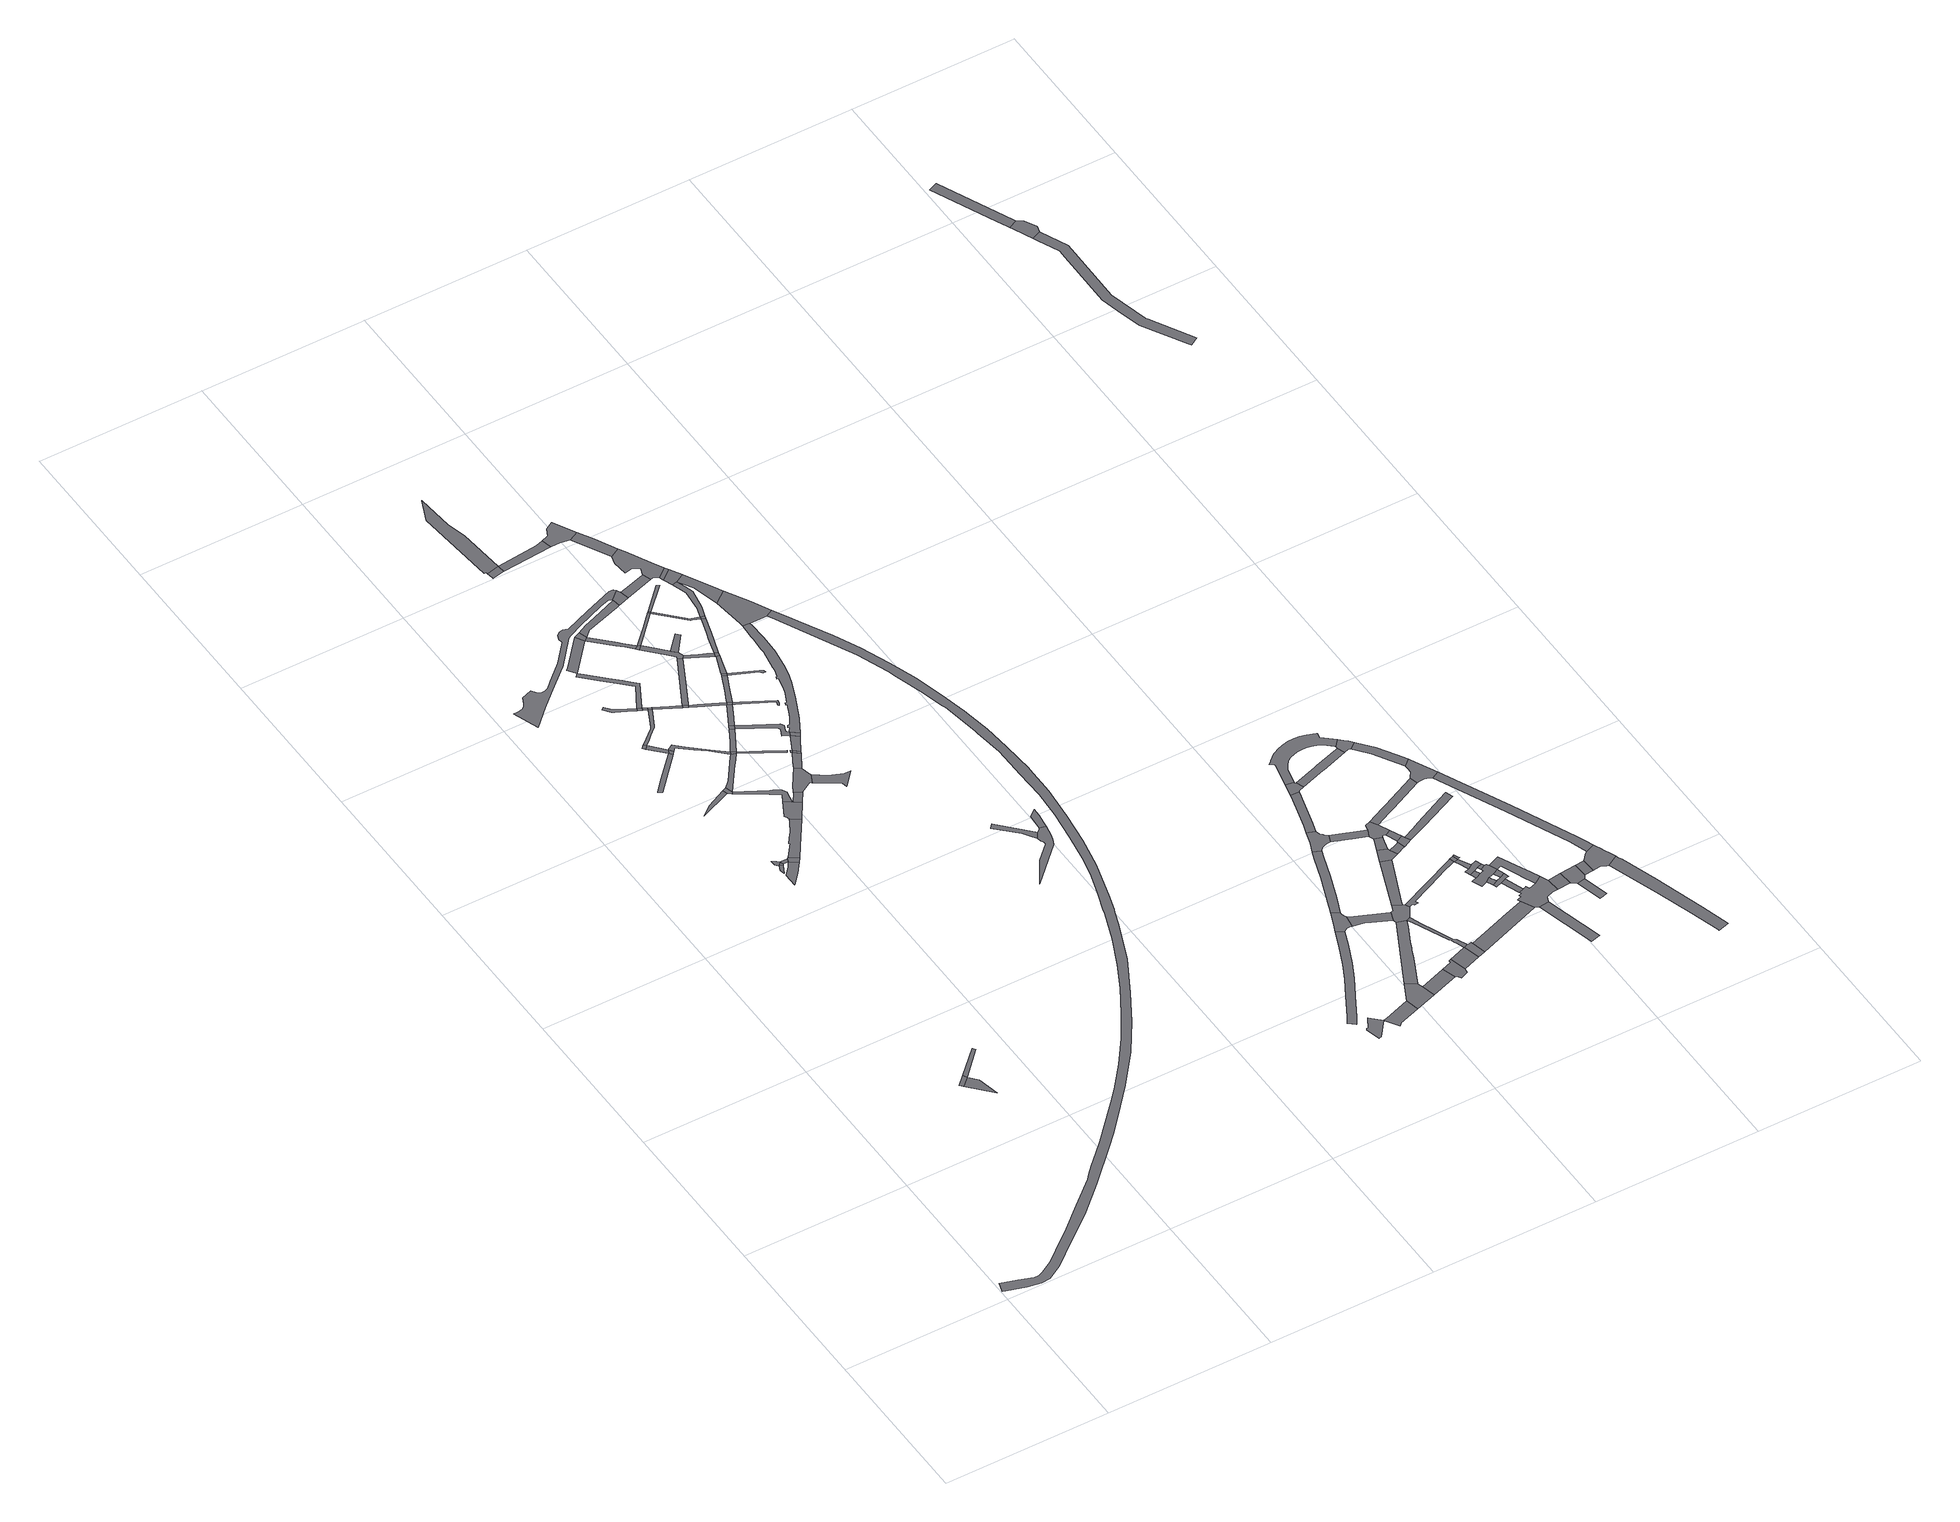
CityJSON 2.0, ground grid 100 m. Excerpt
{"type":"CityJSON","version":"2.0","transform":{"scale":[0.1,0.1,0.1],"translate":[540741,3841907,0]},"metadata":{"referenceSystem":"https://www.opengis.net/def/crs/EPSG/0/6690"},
"CityObjects":{
"road1":{"type":"Road","geometry":[{"type":"MultiSurface","lod":"1","boundaries":[[[0,1,2,3]]]}]},
"road2":{"type":"Road","geometry":[{"type":"MultiSurface","lod":"1","boundaries":[[[4,5,3,2]]]}]},
"road3":{"type":"Road","geometry":[{"type":"MultiSurface","lod":"1","boundaries":[[[6,7,0,3]]]}]},
"road4":{"type":"Road","attributes":{"RoadStructureAttribute.sectionType":"1"},"geometry":[{"type":"MultiSurface","lod":"1","boundaries":[[[8,9,10,11]]]}]},
"road5":{"type":"Road","attributes":{"RoadStructureAttribute.sectionType":"1"},"geometry":[{"type":"MultiSurface","lod":"1","boundaries":[[[12,13,14,15,8,16]]]}]},
"road6":{"type":"Road","geometry":[{"type":"MultiSurface","lod":"1","boundaries":[[[16,8,11,17]]]}]},
"road7":{"type":"Road","attributes":{"RoadStructureAttribute.sectionType":"1"},"geometry":[{"type":"MultiSurface","lod":"1","boundaries":[[[18,19,20,21,22,23]]]}]},
"road8":{"type":"Road","attributes":{"RoadStructureAttribute.sectionType":"1"},"geometry":[{"type":"MultiSurface","lod":"1","boundaries":[[[16,17,18,24]]]}]},
"road9":{"type":"Road","geometry":[{"type":"MultiSurface","lod":"1","boundaries":[[[25,24,18,23,26]]]}]},
"road10":{"type":"Road","attributes":{"RoadStructureAttribute.sectionType":"1"},"geometry":[{"type":"MultiSurface","lod":"1","boundaries":[[[27,28,29,30,31]]]}]},
"road11":{"type":"Road","attributes":{"RoadStructureAttribute.sectionType":"1"},"geometry":[{"type":"MultiSurface","lod":"1","boundaries":[[[32,33,34,35]]]}]},
"road12":{"type":"Road","attributes":{"RoadStructureAttribute.sectionType":"1"},"geometry":[{"type":"MultiSurface","lod":"1","boundaries":[[[36,37,38,39,40,41,42,43,44,45,46,47,48,49,50,51,52,53,54,55,56,57,58,59,60,61,62,63,64,65,66,67,68,69,70,71,72,73,74,75,76,77,78,79,80,81,82,83,84,85,86,87,88,89,90,91,92,93,94,95,96,97,98,99,100,101,102,103,104,105,106,107,108,109,110,111,112,113,114,115,116,117,118,119,120,121,122,123,124]]]}]},
"road13":{"type":"Road","geometry":[{"type":"MultiSurface","lod":"1","boundaries":[[[125,126,127,128]]]}]},
"road14":{"type":"Road","attributes":{"RoadStructureAttribute.sectionType":"1"},"geometry":[{"type":"MultiSurface","lod":"1","boundaries":[[[129,130,131,132,133,134,25,26,135,136]]]}]},
"road15":{"type":"Road","attributes":{"RoadStructureAttribute.sectionType":"1"},"geometry":[{"type":"MultiSurface","lod":"1","boundaries":[[[128,127,27,137]]]}]},
"road16":{"type":"Road","geometry":[{"type":"MultiSurface","lod":"1","boundaries":[[[138,32,35,139,140]]]}]},
"road17":{"type":"Road","geometry":[{"type":"MultiSurface","lod":"1","boundaries":[[[137,27,31,141]]]}]},
"road18":{"type":"Road","attributes":{"RoadStructureAttribute.sectionType":"1"},"geometry":[{"type":"MultiSurface","lod":"1","boundaries":[[[142,143,144,145,146,125,128,147,148,149,150,151]]]}]},
"road19":{"type":"Road","attributes":{"RoadStructureAttribute.sectionType":"1"},"geometry":[{"type":"MultiSurface","lod":"1","boundaries":[[[152,153,154,155,156,157,158,159,160,161]]]}]},
"road20":{"type":"Road","attributes":{"RoadStructureAttribute.sectionType":"1"},"geometry":[{"type":"MultiSurface","lod":"1","boundaries":[[[162,163,164,165,140,139,166,167,168,169,170]]]}]},
"road21":{"type":"Road","attributes":{"RoadStructureAttribute.sectionType":"1"},"geometry":[{"type":"MultiSurface","lod":"1","boundaries":[[[171,172,173,174,138,140,175,176,177,178]]]}]},
"road22":{"type":"Road","geometry":[{"type":"MultiSurface","lod":"1","boundaries":[[[169,179,180,129,136,181,182,170]]]}]},
"road23":{"type":"Road","attributes":{"RoadStructureAttribute.sectionType":"1"},"geometry":[{"type":"MultiSurface","lod":"1","boundaries":[[[183,184,185,186,137,141,187,188,189,190,171,191]]]}]},
"road24":{"type":"Road","geometry":[{"type":"MultiSurface","lod":"1","boundaries":[[[161,160,192,193]]]}]},
"road25":{"type":"Road","attributes":{"RoadStructureAttribute.sectionType":"1"},"geometry":[{"type":"MultiSurface","lod":"1","boundaries":[[[193,192,142,194]]]}]},
"road26":{"type":"Road","attributes":{"RoadStructureAttribute.sectionType":"1"},"geometry":[{"type":"MultiSurface","lod":"1","boundaries":[[[195,196,197,198,199,200,201,202,203,204,205,206,161,193]]]}]},
"road27":{"type":"Road","geometry":[{"type":"MultiSurface","lod":"1","boundaries":[[[194,142,151,207]]]}]},
"road28":{"type":"Road","geometry":[{"type":"MultiSurface","lod":"1","boundaries":[[[208,209,210,211,212,213,214,215,216,217,218,219,220,221,222,223,224,225,226,227,228,229,230,231,232,233,234,235,236,237,238,239,240,241,242,243]]]}]},
"road29":{"type":"Road","attributes":{"RoadStructureAttribute.sectionType":"1"},"geometry":[{"type":"MultiSurface","lod":"1","boundaries":[[[244,245,182,181,246]]]}]},
"road30":{"type":"Road","attributes":{"RoadStructureAttribute.sectionType":"1"},"geometry":[{"type":"MultiSurface","lod":"1","boundaries":[[[247,248,249,200,250]]]}]},
"road31":{"type":"Road","geometry":[{"type":"MultiSurface","lod":"1","boundaries":[[[191,171,178,251]]]}]},
"road32":{"type":"Road","attributes":{"RoadStructureAttribute.sectionType":"1"},"geometry":[{"type":"MultiSurface","lod":"1","boundaries":[[[252,207,151,253,254,255]]]}]},
"road33":{"type":"Road","attributes":{"RoadStructureAttribute.sectionType":"1"},"geometry":[{"type":"MultiSurface","lod":"1","boundaries":[[[256,257,258,191,251,259]]]}]},
"road34":{"type":"Road","geometry":[{"type":"MultiSurface","lod":"1","boundaries":[[[260,261,262,263,244,246,264,265,266,267,268]]]}]},
"road35":{"type":"Road","geometry":[{"type":"MultiSurface","lod":"1","boundaries":[[[255,254,269,270]]]}]},
"road36":{"type":"Road","attributes":{"RoadStructureAttribute.sectionType":"1"},"geometry":[{"type":"MultiSurface","lod":"1","boundaries":[[[271,272,273,274,251,178]]]}]},
"road37":{"type":"Road","geometry":[{"type":"MultiSurface","lod":"1","boundaries":[[[275,247,250,276]]]}]},
"road38":{"type":"Road","geometry":[{"type":"MultiSurface","lod":"1","boundaries":[[[277,256,259,278]]]}]},
"road39":{"type":"Road","attributes":{"RoadStructureAttribute.sectionType":"1"},"geometry":[{"type":"MultiSurface","lod":"1","boundaries":[[[279,280,260,268,281]]]}]},
"road40":{"type":"Road","attributes":{"RoadStructureAttribute.sectionType":"1"},"geometry":[{"type":"MultiSurface","lod":"1","boundaries":[[[282,270,269,283,284,285]]]}]},
"road41":{"type":"Road","geometry":[{"type":"MultiSurface","lod":"1","boundaries":[[[286,287,288,289,290]]]}]},
"road42":{"type":"Road","attributes":{"RoadStructureAttribute.sectionType":"1"},"geometry":[{"type":"MultiSurface","lod":"1","boundaries":[[[291,292,293,276,250,294,295,296,297,298]]]}]},
"road43":{"type":"Road","geometry":[{"type":"MultiSurface","lod":"1","boundaries":[[[299,300,301,302,303,266,265]]]}]},
"road44":{"type":"Road","attributes":{"RoadStructureAttribute.sectionType":"1"},"geometry":[{"type":"MultiSurface","lod":"1","boundaries":[[[284,304,277,278,305,306]]]}]},
"road45":{"type":"Road","attributes":{"RoadStructureAttribute.sectionType":"1"},"geometry":[{"type":"MultiSurface","lod":"1","boundaries":[[[307,308,279,309]]]}]},
"road46":{"type":"Road","attributes":{"RoadStructureAttribute.sectionType":"1"},"geometry":[{"type":"MultiSurface","lod":"1","boundaries":[[[310,311,255,270,312,313,314]]]}]},
"road47":{"type":"Road","attributes":{"RoadStructureAttribute.sectionType":"1"},"geometry":[{"type":"MultiSurface","lod":"1","boundaries":[[[309,279,281,315]]]}]},
"road48":{"type":"Road","attributes":{"RoadStructureAttribute.sectionType":"1"},"geometry":[{"type":"MultiSurface","lod":"1","boundaries":[[[316,317,318,319,320,321,278,259,322,323,324,325,326,327]]]}]},
"road49":{"type":"Road","geometry":[{"type":"MultiSurface","lod":"1","boundaries":[[[328,329,330,331,332,333,287,286]]]}]},
"road50":{"type":"Road","geometry":[{"type":"MultiSurface","lod":"1","boundaries":[[[298,297,334,335]]]}]},
"road51":{"type":"Road","geometry":[{"type":"MultiSurface","lod":"1","boundaries":[[[285,284,306,336]]]}]},
"road52":{"type":"Road","attributes":{"RoadStructureAttribute.sectionType":"1"},"geometry":[{"type":"MultiSurface","lod":"1","boundaries":[[[326,309,315,337,338]]]}]},
"road53":{"type":"Road","attributes":{"RoadStructureAttribute.sectionType":"1"},"geometry":[{"type":"MultiSurface","lod":"1","boundaries":[[[339,340,341,275,276,342,343,344]]]}]},
"road54":{"type":"Road","geometry":[{"type":"MultiSurface","lod":"1","boundaries":[[[345,335,334,346,347,348,310,314,349,350,351]]]}]},
"road55":{"type":"Road","geometry":[{"type":"MultiSurface","lod":"1","boundaries":[[[327,326,338,352]]]}]},
"road56":{"type":"Road","attributes":{"RoadStructureAttribute.sectionType":"1"},"geometry":[{"type":"MultiSurface","lod":"1","boundaries":[[[353,354,355,285,336,356,357,358]]]}]},
"road57":{"type":"Road","attributes":{"RoadStructureAttribute.sectionType":"1"},"geometry":[{"type":"MultiSurface","lod":"1","boundaries":[[[359,360,361,362,363,364,365,366,367,336,306]]]}]},
"road58":{"type":"Road","geometry":[{"type":"MultiSurface","lod":"1","boundaries":[[[368,369,286,290,370]]]}]},
"road59":{"type":"Road","attributes":{"RoadStructureAttribute.sectionType":"1"},"geometry":[{"type":"MultiSurface","lod":"1","boundaries":[[[371,372,373,298,335,374,375]]]}]},
"road60":{"type":"Road","geometry":[{"type":"MultiSurface","lod":"1","boundaries":[[[376,353,358,377]]]}]},
"road61":{"type":"Road","geometry":[{"type":"MultiSurface","lod":"1","boundaries":[[[378,379,380,381,351,350]]]}]},
"road62":{"type":"Road","geometry":[{"type":"MultiSurface","lod":"1","boundaries":[[[382,383,349,314,384,385,386,387]]]}]},
"road63":{"type":"Road","attributes":{"RoadStructureAttribute.sectionType":"1"},"geometry":[{"type":"MultiSurface","lod":"1","boundaries":[[[388,389,376,377,390,391]]]}]},
"road64":{"type":"Road","geometry":[{"type":"MultiSurface","lod":"1","boundaries":[[[243,242,339,344,392,393,394]]]}]},
"road65":{"type":"Road","attributes":{"RoadStructureAttribute.sectionType":"1"},"geometry":[{"type":"MultiSurface","lod":"1","boundaries":[[[395,396,397,398,399,377,358]]]}]},
"road66":{"type":"Road","geometry":[{"type":"MultiSurface","lod":"1","boundaries":[[[387,386,388,391,400]]]}]},
"road67":{"type":"Road","geometry":[{"type":"MultiSurface","lod":"1","boundaries":[[[401,371,375,402]]]}]},
"road68":{"type":"Road","geometry":[{"type":"MultiSurface","lod":"1","boundaries":[[[403,404,405,406,407,408,409,410,411,412,413,414,415,416]]]}]},
"road69":{"type":"Road","geometry":[{"type":"MultiSurface","lod":"1","boundaries":[[[417,418,419,420,406,405]]]}]},
"road70":{"type":"Road","attributes":{"RoadStructureAttribute.sectionType":"1"},"geometry":[{"type":"MultiSurface","lod":"1","boundaries":[[[421,422,423,424,425,426,427,428,429,430,431,432,433,434,435,436,437,438,439,440,441,442,443,327,352,444,445,446,447,448,449,450,451,452,453,454]]]}]},
"road71":{"type":"Road","attributes":{"RoadStructureAttribute.sectionType":"1"},"geometry":[{"type":"MultiSurface","lod":"1","boundaries":[[[455,456,402,375,457,458,459,460]]]}]},
"road72":{"type":"Road","attributes":{"RoadStructureAttribute.sectionType":"1"},"geometry":[{"type":"MultiSurface","lod":"1","boundaries":[[[459,461,462,463,387,400,464,465,466]]]}]},
"road73":{"type":"Road","geometry":[{"type":"MultiSurface","lod":"1","boundaries":[[[467,468,401,402]]]}]},
"road74":{"type":"Road","attributes":{"RoadStructureAttribute.sectionType":"1"},"geometry":[{"type":"MultiSurface","lod":"1","boundaries":[[[469,470,394,393,471,472]]]}]},
"road75":{"type":"Road","geometry":[{"type":"MultiSurface","lod":"1","boundaries":[[[473,474,475,368,370,476,477,478,479]]]}]},
"road76":{"type":"Road","geometry":[{"type":"MultiSurface","lod":"1","boundaries":[[[460,459,466,480]]]}]},
"road77":{"type":"Road","geometry":[{"type":"MultiSurface","lod":"1","boundaries":[[[481,482,483,484,403,416]]]}]},
"road78":{"type":"Road","attributes":{"RoadStructureAttribute.sectionType":"1"},"geometry":[{"type":"MultiSurface","lod":"1","boundaries":[[[485,479,478,486,487]]]}]},
"road79":{"type":"Road","attributes":{"RoadStructureAttribute.sectionType":"1"},"geometry":[{"type":"MultiSurface","lod":"1","boundaries":[[[488,489,490,491,492,493,494,495]]]}]},
"road80":{"type":"Road","attributes":{"RoadStructureAttribute.sectionType":"1"},"geometry":[{"type":"MultiSurface","lod":"1","boundaries":[[[496,497,498,499,500,501,502,503,460,480]]]}]},
"road81":{"type":"Road","geometry":[{"type":"MultiSurface","lod":"1","boundaries":[[[504,505,487,486,506,507,508,509,510,469,472,511,512,513]]]}]},
"road82":{"type":"Road","geometry":[{"type":"MultiSurface","lod":"1","boundaries":[[[513,512,514,515]]]}]},
"road83":{"type":"Road","geometry":[{"type":"MultiSurface","lod":"1","boundaries":[[[515,514,500,499,516]]]}]},
"road84":{"type":"Road","attributes":{"RoadStructureAttribute.sectionType":"1"},"geometry":[{"type":"MultiSurface","lod":"1","boundaries":[[[517,518,516,499,519,520,521,522,523]]]}]},
"road85":{"type":"Road","attributes":{"RoadStructureAttribute.sectionType":"1"},"geometry":[{"type":"MultiSurface","lod":"1","boundaries":[[[524,525,526,495,527,528,529]]]}]},
"road86":{"type":"Road","geometry":[{"type":"MultiSurface","lod":"1","boundaries":[[[530,523,522,531,421,454,77,76]]]}]},
"road87":{"type":"Road","attributes":{"RoadStructureAttribute.sectionType":"1"},"geometry":[{"type":"MultiSurface","lod":"1","boundaries":[[[532,533,534,535,536,537,538,539,540,541,542,543,544,545,546,547]]]}]},
"road88":{"type":"Road","geometry":[{"type":"MultiSurface","lod":"1","boundaries":[[[548,524,529,549,550,551]]]}]},
"road89":{"type":"Road","geometry":[{"type":"MultiSurface","lod":"1","boundaries":[[[552,553,532,547,554,555,556,557,558,559,560,561,562,563,564,565]]]}]},
"road90":{"type":"Road","attributes":{"RoadStructureAttribute.sectionType":"1"},"geometry":[{"type":"MultiSurface","lod":"1","boundaries":[[[566,550,549,567,568]]]}]},
"road91":{"type":"Road","attributes":{"RoadStructureAttribute.sectionType":"1"},"geometry":[{"type":"MultiSurface","lod":"1","boundaries":[[[569,570,548,551,571,572,573,574,575,576]]]}]},
"road92":{"type":"Road","attributes":{"RoadStructureAttribute.sectionType":"1"},"geometry":[{"type":"MultiSurface","lod":"1","boundaries":[[[577,578,560,559,579,580,581,582,583]]]}]},
"road93":{"type":"Road","geometry":[{"type":"MultiSurface","lod":"1","boundaries":[[[584,585,586,566,568,587,588,589,590,591,592]]]}]},
"road94":{"type":"Road","attributes":{"RoadStructureAttribute.sectionType":"1"},"geometry":[{"type":"MultiSurface","lod":"1","boundaries":[[[593,594,595,596,597,552,565,598,599,600,601,602]]]}]},
"road95":{"type":"Road","attributes":{"RoadStructureAttribute.sectionType":"1"},"geometry":[{"type":"MultiSurface","lod":"1","boundaries":[[[603,584,592,604]]]}]},
"road96":{"type":"Road","geometry":[{"type":"MultiSurface","lod":"1","boundaries":[[[605,606,583,582,569,576,607,608,609,610]]]}]},
"road97":{"type":"Road","attributes":{"RoadStructureAttribute.sectionType":"1"},"geometry":[{"type":"MultiSurface","lod":"1","boundaries":[[[611,612,613,614,615,616,607,576,617,618,619,620,621,622,603,623]]]}]},
"road98":{"type":"Road","geometry":[{"type":"MultiSurface","lod":"1","boundaries":[[[624,625,623,603,604,626,627]]]}]},
"road99":{"type":"Road","geometry":[{"type":"MultiSurface","lod":"1","boundaries":[[[628,629,630,631,593,602,632,633,634,635,636,637,638,639,640,641,642]]]}]},
"road100":{"type":"Road","attributes":{"RoadStructureAttribute.sectionType":"1"},"geometry":[{"type":"MultiSurface","lod":"1","boundaries":[[[643,605,610,644,645]]]}]},
"road101":{"type":"Road","attributes":{"RoadStructureAttribute.sectionType":"1"},"geometry":[{"type":"MultiSurface","lod":"1","boundaries":[[[646,647,648,628,642,649,650,651,652]]]}]},
"road102":{"type":"Road","attributes":{"RoadStructureAttribute.sectionType":"1"},"geometry":[{"type":"MultiSurface","lod":"1","boundaries":[[[637,636,653,654,655]]]}]},
"road103":{"type":"Road","attributes":{"RoadStructureAttribute.sectionType":"1"},"geometry":[{"type":"MultiSurface","lod":"1","boundaries":[[[656,657,658,609,608,659,660,661,662,663,664,665,666,667]]]}]},
"road104":{"type":"Road","geometry":[{"type":"MultiSurface","lod":"1","boundaries":[[[668,669,643,645,670,671,672]]]}]},
"road105":{"type":"Road","attributes":{"RoadStructureAttribute.sectionType":"1"},"geometry":[{"type":"MultiSurface","lod":"1","boundaries":[[[673,674,675,627,626,676]]]}]},
"road106":{"type":"Road","attributes":{"RoadStructureAttribute.sectionType":"1"},"geometry":[{"type":"MultiSurface","lod":"1","boundaries":[[[677,678,668,672,679,680,681,682]]]}]},
"road107":{"type":"Road","geometry":[{"type":"MultiSurface","lod":"1","boundaries":[[[683,646,652,684,685,686,687,688,689,690]]]}]},
"road108":{"type":"Road","attributes":{"RoadStructureAttribute.sectionType":"1"},"geometry":[{"type":"MultiSurface","lod":"1","boundaries":[[[691,692,671,670,693,694]]]}]},
"road109":{"type":"Road","geometry":[{"type":"MultiSurface","lod":"1","boundaries":[[[695,696,655,654,677,682,697,698,699,700,701]]]}]},
"road110":{"type":"Road","attributes":{"RoadStructureAttribute.sectionType":"1"},"geometry":[{"type":"MultiSurface","lod":"1","boundaries":[[[700,699,702,703]]]}]},
"road111":{"type":"Road","geometry":[{"type":"MultiSurface","lod":"1","boundaries":[[[703,702,691,694,704,705]]]}]},
"road112":{"type":"Road","geometry":[{"type":"MultiSurface","lod":"1","boundaries":[[[706,707,708,709]]]}]},
"road113":{"type":"Road","attributes":{"RoadStructureAttribute.sectionType":"1"},"geometry":[{"type":"MultiSurface","lod":"1","boundaries":[[[710,656,667,711]]]}]},
"road114":{"type":"Road","attributes":{"RoadStructureAttribute.sectionType":"1"},"geometry":[{"type":"MultiSurface","lod":"1","boundaries":[[[712,711,667,713,714,715,716,717]]]}]},
"road115":{"type":"Road","geometry":[{"type":"MultiSurface","lod":"1","boundaries":[[[718,719,720,721,722,723,724,725]]]}]},
"road116":{"type":"Road","geometry":[{"type":"MultiSurface","lod":"1","boundaries":[[[726,727,728,729,730,731,732,709,708,733,734,721,720,735,736,737,738,739]]]}]},
"road117":{"type":"Road","geometry":[{"type":"MultiSurface","lod":"1","boundaries":[[[740,717,716,741,707,706,742,743,744,745]]]}]},
"road118":{"type":"Road","geometry":[{"type":"MultiSurface","lod":"1","boundaries":[[[746,747,748,749,710,711]]]}]},
"road119":{"type":"Road","geometry":[{"type":"MultiSurface","lod":"1","boundaries":[[[750,751,752,753,754,755,756,725,724,757,758,759]]]}]},
"road120":{"type":"Road","attributes":{"RoadStructureAttribute.sectionType":"1"},"geometry":[{"type":"MultiSurface","lod":"1","boundaries":[[[760,761,762,763,764,687,686,765,766,767,768]]]}]},
"road121":{"type":"Road","attributes":{"RoadStructureAttribute.sectionType":"1"},"geometry":[{"type":"MultiSurface","lod":"1","boundaries":[[[745,744,728,727]]]}]},
"road122":{"type":"Road","attributes":{"RoadStructureAttribute.sectionType":"1"},"geometry":[{"type":"MultiSurface","lod":"1","boundaries":[[[769,770,771,772,773]]]}]},
"road123":{"type":"Road","attributes":{"RoadStructureAttribute.sectionType":"1"},"geometry":[{"type":"MultiSurface","lod":"1","boundaries":[[[759,758,774,775,776]]]}]},
"road124":{"type":"Road","attributes":{"RoadStructureAttribute.sectionType":"1"},"geometry":[{"type":"MultiSurface","lod":"1","boundaries":[[[777,778,779,780,781,782,783,784,785,786,787,788,789,790,791,792,793,794,795,683,690,796,797,798,799,800,801,802,803,804,805,806,807,808,809,810,811,812,813,814,815,816,817]]]}]},
"road125":{"type":"Road","attributes":{"RoadStructureAttribute.sectionType":"1"},"geometry":[{"type":"MultiSurface","lod":"1","boundaries":[[[738,737,754,753]]]}]},
"road126":{"type":"Road","geometry":[{"type":"MultiSurface","lod":"1","boundaries":[[[818,819,820,821,822,776,775,823,824,825,826,827,673,676,770,769,828,829,830,831,832]]]}]},
"road127":{"type":"Road","attributes":{"RoadStructureAttribute.sectionType":"1"},"geometry":[{"type":"MultiSurface","lod":"1","boundaries":[[[833,834,835,695,701,836,837,838]]]}]},
"road128":{"type":"Road","geometry":[{"type":"MultiSurface","lod":"1","boundaries":[[[839,840,841,842,739,738,843,844,845,846,819,818]]]}]},
"road129":{"type":"Road","attributes":{"RoadStructureAttribute.sectionType":"1"},"geometry":[{"type":"MultiSurface","lod":"1","boundaries":[[[847,848,849,850,851,852,705,704]]]}]},
"road130":{"type":"Road","geometry":[{"type":"MultiSurface","lod":"1","boundaries":[[[853,832,831,854]]]}]},
"road131":{"type":"Road","geometry":[{"type":"MultiSurface","lod":"1","boundaries":[[[855,856,817,816,857,760,768,858,859,860,861,862]]]}]},
"road132":{"type":"Road","geometry":[{"type":"MultiSurface","lod":"1","boundaries":[[[863,864,865,866,867]]]}]},
"road133":{"type":"Road","geometry":[{"type":"MultiSurface","lod":"1","boundaries":[[[868,853,854,869,867,866,870,871]]]}]},
"road134":{"type":"Road","attributes":{"RoadStructureAttribute.sectionType":"1"},"geometry":[{"type":"MultiSurface","lod":"1","boundaries":[[[872,873,874,862,861,875,876,877,878,879]]]}]},
"road135":{"type":"Road","geometry":[{"type":"MultiSurface","lod":"1","boundaries":[[[880,879,878,881,882,883,884,885,886,833,838,887,888,889,890,891,892,893,894]]]}]},
"road136":{"type":"Road","attributes":{"RoadStructureAttribute.sectionType":"1"},"geometry":[{"type":"MultiSurface","lod":"1","boundaries":[[[895,868,871,896]]]}]},
"road137":{"type":"Road","attributes":{"RoadStructureAttribute.sectionType":"1"},"geometry":[{"type":"MultiSurface","lod":"1","boundaries":[[[897,898,899,900,894,893,901,902,903,904,905,906]]]}]},
"road138":{"type":"Road","geometry":[{"type":"MultiSurface","lod":"1","boundaries":[[[907,908,909,910,906,905,911,912,913,895,896,914,915,916,917]]]}]},
"road139":{"type":"Road","attributes":{"RoadStructureAttribute.sectionType":"1"},"geometry":[{"type":"MultiSurface","lod":"1","boundaries":[[[918,919,920,921,922,917,916,923,924,925,926,927,928]]]}]},
"road140":{"type":"Road","attributes":{"RoadStructureAttribute.sectionType":"1"},"geometry":[{"type":"MultiSurface","lod":"1","boundaries":[[[929,930,931,932,933,934,935,936]]]}]},
"road141":{"type":"Road","attributes":{"RoadStructureAttribute.sectionType":"1"},"geometry":[{"type":"MultiSurface","lod":"1","boundaries":[[[937,938,939,940,941,942,943,944,945,946,947,948,949,950,951,952,953]]]}]},
"road142":{"type":"Road","geometry":[{"type":"MultiSurface","lod":"1","boundaries":[[[936,935,954,955,943,942,956,957,958]]]}]}
},
"vertices":[
[683,1547,0],[628,1493,0],[646,1475,0],[697,1524,0],
[769,1343,0],[740,1473,0],
[845,1679,0],[833,1693,0],
[697,3389,0],[682,3356,0],[688,3324,0],[714,3377,0],
[698,3422,0],[677,3439,0],[677,3404,0],[685,3398,0],[712,3411,0],
[720,3389,0],
[750,3387,0],[730,3354,0],[688,3306,0],[689,3224,0],[748,3287,0],[796,3354,0],
[757,3409,0],
[769,3417,0],[817,3383,0],
[647,4408,0],[506,4259,0],[444,4191,0],[467,4174,0],[662,4388,0],
[739,4018,0],[624,3965,0],[557,3910,0],[749,3989,0],
[26,59,0],[136,24,0],[216,10,0],[273,16,0],[360,66,0],[519,198,0],[577,245,0],[690,337,0],[853,489,0],[1054,688,0],[1120,759,0],[1210,855,0],[1368,1036,0],[1523,1235,0],[1646,1424,0],[1754,1612,0],[1872,1833,0],[1972,2077,0],[2004,2167,0],[2011,2187,0],[2045,2293,0],[2108,2518,0],[2146,2713,0],[2169,2911,0],[2176,2989,0],[2187,3121,0],[2190,3311,0],[2189,3317,0],[2175,3523,0],[2164,3633,0],[2159,3686,0],[2127,3863,0],[2090,4033,0],[2053,4166,0],[2044,4200,0],[1984,4374,0],[1915,4548,0],[1844,4705,0],[1744,4894,0],[1717,4945,0],[1670,5034,0],[1626,5010,0],[1649,4964,0],[1812,4642,0],[1873,4515,0],[1945,4323,0],[1963,4266,0],[2017,4092,0],[2051,3960,0],[2059,3935,0],[2099,3700,0],[2101,3683,0],[2123,3508,0],[2126,3353,0],[2127,3311,0],[2132,3126,0],[2127,3031,0],[2123,2956,0],[2098,2768,0],[2072,2603,0],[2041,2462,0],[2002,2332,0],[1961,2212,0],[1954,2187,0],[1888,2006,0],[1807,1828,0],[1729,1670,0],[1635,1506,0],[1535,1348,0],[1421,1189,0],[1303,1040,0],[1233,965,0],[1216,947,0],[1031,748,0],[975,692,0],[899,617,0],[855,571,0],[830,543,0],[677,407,0],[538,286,0],[428,195,0],[409,179,0],[335,119,0],[260,75,0],[235,65,0],[208,65,0],[124,92,0],[27,124,0],[8,65,0],
[566,4530,0],[547,4511,0],[560,4497,0],[581,4517,0],
[924,3656,0],[915,3636,0],[875,3571,0],[865,3558,0],[826,3505,0],[831,3498,0],[866,3453,0],[977,3621,0],
[659,4431,0],
[763,4029,0],[771,3975,0],[776,3987,0],
[678,4406,0],
[726,4739,0],[670,4624,0],[665,4613,0],[631,4584,0],[603,4561,0],[613,4547,0],[639,4571,0],[685,4614,0],[690,4618,0],[746,4731,0],
[640,4803,0],[571,4840,0],[568,4842,0],[537,4879,0],[522,4867,0],[555,4825,0],[568,4818,0],[628,4788,0],[675,4764,0],[681,4781,0],
[1020,3837,0],[1007,3864,0],[966,3886,0],[953,3893,0],[933,3868,0],[949,3857,0],[988,3832,0],[964,3787,0],[1003,3757,0],
[919,4231,0],[886,4185,0],[879,4174,0],[803,4067,0],[895,4151,0],[902,4160,0],[942,4215,0],[946,4221,0],
[912,3686,0],[922,3673,0],[1048,3728,0],[1008,3754,0],
[843,4318,0],[745,4405,0],[694,4451,0],[685,4446,0],[694,4424,0],[711,4410,0],[775,4359,0],[835,4310,0],[926,4246,0],
[700,4752,0],[706,4769,0],
[732,4756,0],
[794,4932,0],[770,4957,0],[727,4999,0],[674,5052,0],[640,5086,0],[557,5169,0],[537,5149,0],[617,5069,0],[654,5032,0],[694,4992,0],[751,4935,0],[764,4922,0],
[751,4746,0],
[1045,5599,0],[1022,5601,0],[848,5535,0],[694,5476,0],[664,5485,0],[636,5478,0],[619,5463,0],[607,5437,0],[612,5407,0],[508,5286,0],[404,5190,0],[365,5153,0],[345,5145,0],[325,5142,0],[310,5150,0],[297,5162,0],[279,5184,0],[215,5161,0],[200,5126,0],[188,5106,0],[170,5091,0],[140,5085,0],[113,5085,0],[169,4933,0],[276,5037,0],[363,5113,0],[491,5226,0],[516,5247,0],[657,5415,0],[679,5426,0],[761,5464,0],[923,5528,0],[981,5549,0],[991,5544,0],[1001,5541,0],[1055,5589,0],
[1048,3816,0],[1043,3807,0],[1090,3793,0],
[685,5403,0],[536,5229,0],[519,5215,0],[718,5354,0],
[954,4231,0],
[838,4704,0],[839,4684,0],[889,4659,0],[897,4675,0],
[1010,4394,0],[965,4309,0],[930,4252,0],[1037,4379,0],
[1144,3968,0],[1114,3923,0],[1102,3905,0],[1072,3860,0],[1159,3833,0],[1169,3825,0],[1194,3881,0],[1195,3884,0],[1179,3946,0],
[918,4645,0],[924,4658,0],
[1071,4149,0],[1177,4088,0],[1185,4101,0],[1075,4163,0],
[724,5422,0],[740,5371,0],
[1023,4418,0],[1049,4405,0],
[1200,4074,0],[1166,4013,0],[1236,4043,0],
[969,4637,0],[958,4625,0],[1095,4555,0],[1105,4570,0],
[626,6065,0],[550,6048,0],[556,6013,0],[556,6002,0],[630,6019,0],
[923,5187,0],[874,5236,0],[858,5252,0],[838,5237,0],[856,5220,0],[864,5213,0],[909,5164,0],[932,5178,0],
[1303,3737,0],[1309,3707,0],[1387,3795,0],[1351,3795,0],[1267,3829,0],
[1045,4459,0],[1075,4453,0],[1123,4543,0],
[1200,4091,0],[1193,4079,0],[1207,4086,0],
[1057,4986,0],[992,4860,0],[929,4668,0],[1015,4838,0],[1084,4972,0],
[1243,4056,0],
[1256,4219,0],[1256,4232,0],[1266,4254,0],[1271,4267,0],[1258,4287,0],[1134,4357,0],[1126,4329,0],[1233,4269,0],[1241,4252,0],[1219,4206,0],[1259,4187,0],[1269,4212,0],
[596,6356,0],[568,6473,0],[547,6696,0],[488,6558,0],[537,6060,0],[548,6060,0],
[925,5148,0],[949,5171,0],
[1130,4558,0],
[1289,4135,0],[1300,4153,0],
[1003,5534,0],[854,5477,0],[782,5449,0],[779,5407,0],[994,5479,0],[1011,5485,0],
[1055,5055,0],[1017,5049,0],[1035,5030,0],[1063,5000,0],[1099,4990,0],[1088,5025,0],[1058,5052,0],
[1313,4175,0],
[1186,4753,0],[1137,4638,0],[1122,4606,0],[1132,4561,0],[1185,4678,0],[1213,4741,0],
[1137,4536,0],[1167,4520,0],[1329,4437,0],[1322,4415,0],[1327,4407,0],[1337,4422,0],[1341,4445,0],[1169,4537,0],[1132,4557,0],
[923,6108,0],[880,6092,0],[938,6047,0],
[1110,5361,0],[1084,5335,0],[1028,5277,0],[1091,5322,0],[1117,5350,0],
[1193,4768,0],[1221,4756,0],
[1119,5065,0],[1167,5128,0],[1147,5150,0],[1062,5056,0],
[1213,4936,0],[1172,4955,0],[1162,4933,0],[1210,4909,0],[1233,4898,0],[1244,4921,0],
[1242,4894,0],[1195,4774,0],[1247,4849,0],[1260,4888,0],
[1024,5489,0],[1080,5507,0],[1068,5562,0],
[1369,4675,0],[1384,4658,0],[1399,4658,0],[1397,4673,0],[1379,4685,0],
[1267,4914,0],
[1116,5367,0],[1125,5355,0],
[2001,2912,0],[1993,2900,0],[1977,2887,0],[1953,2851,0],[1955,2824,0],[1964,2809,0],[1966,2793,0],[1873,2703,0],[1780,2554,0],[1999,2766,0],[2015,2802,0],[2025,2832,0],[2032,2867,0],[2037,2904,0],
[1805,3069,0],[1781,3042,0],[1903,2922,0],[1926,2889,0],
[1477,5013,0],[1472,4921,0],[1474,4904,0],[1469,4815,0],[1468,4791,0],[1449,4668,0],[1447,4648,0],[1432,4598,0],[1427,4598,0],[1422,4583,0],[1433,4581,0],[1413,4501,0],[1404,4471,0],[1372,4405,0],[1364,4405,0],[1359,4393,0],[1367,4390,0],[1340,4327,0],[1325,4301,0],[1298,4257,0],[1286,4257,0],[1278,4244,0],[1288,4239,0],[1363,4265,0],[1365,4269,0],[1432,4416,0],[1471,4516,0],[1488,4566,0],[1504,4634,0],[1521,4749,0],[1521,4757,0],[1527,4882,0],[1522,5000,0],[1521,5011,0],
[1281,5202,0],[1274,5204,0],[1269,5194,0],[1276,5191,0],[1322,5172,0],[1326,5190,0],
[1316,5154,0],[1289,5065,0],[1277,5029,0],[1296,5008,0],[1312,5059,0],[1344,5162,0],
[1268,5501,0],[1253,5509,0],
[1235,5616,0],[1137,5584,0],[1104,5515,0],[1252,5564,0],
[1038,6198,0],[989,6171,0],[965,6123,0],[971,6047,0],[1001,6046,0],[1051,6035,0],[1110,6068,0],
[1350,5182,0],
[2040,2925,0],[2049,2992,0],[2051,3044,0],[2008,3010,0],
[1161,5975,0],[1171,5819,0],[1227,5848,0],
[2711,797,0],[2673,731,0],[2666,735,0],[2659,724,0],[2682,635,0],[2695,640,0],[2698,641,0],[2772,737,0],
[1371,5250,0],[1392,5373,0],[1375,5425,0],[1359,5477,0],[1327,5467,0],[1357,5381,0],[1357,5380,0],[1346,5250,0],
[1319,5672,0],[1246,5813,0],[1156,5763,0],[1166,5676,0],[1182,5679,0],[1207,5683,0],[1252,5661,0],[1268,5569,0],[1298,5552,0],[1359,5601,0],
[1307,5525,0],[1372,5578,0],
[1411,5508,0],
[1516,5319,0],[1485,5376,0],[1381,5439,0],[1412,5388,0],[1446,5261,0],[1454,5231,0],[1530,5292,0],
[2951,799,0],[2793,743,0],[2786,741,0],[2823,657,0],[2839,673,0],[2970,718,0],
[1609,5147,0],[1478,5036,0],
[2906,1435,0],[2867,1338,0],[2811,1208,0],[2762,1110,0],[2700,997,0],[2675,952,0],[2624,861,0],[2599,821,0],[2637,787,0],[2667,836,0],[2744,973,0],[2746,976,0],[2806,1087,0],[2856,1187,0],[2913,1319,0],[2950,1409,0],
[3010,917,0],[3097,761,0],[3077,844,0],[3066,876,0],
[2961,1568,0],[2920,1469,0],[2955,1415,0],[2961,1420,0],[2971,1424,0],[2979,1426,0],[2990,1426,0],[3004,1423,0],[3015,1501,0],[3014,1503,0],[3009,1510,0],[3006,1521,0],[3004,1533,0],[3004,1542,0],
[3236,900,0],[3243,811,0],[3263,818,0],
[3214,1327,0],[3098,1095,0],[3150,1051,0],[3176,1109,0],[3183,1123,0],[3201,1164,0],[3250,1267,0],[3269,1312,0],
[3050,1480,0],[3029,1491,0],[3031,1418,0],[3071,1410,0],[3104,1398,0],[3209,1349,0],[3229,1407,0],
[3311,940,0],[3298,935,0],[3301,923,0],[3271,816,0],[3277,808,0],[3288,793,0],[3334,815,0],[3336,837,0],[3337,840,0],
[3120,2006,0],[3101,1956,0],[3057,1820,0],[2980,1617,0],[2977,1607,0],[3023,1589,0],[3045,1646,0],[3104,1804,0],[3148,1939,0],[3167,1988,0],
[3420,982,0],[3445,880,0],
[3261,1449,0],[3246,1410,0],[3294,1320,0],[3334,1388,0],[3323,1413,0],[3311,1420,0],
[3420,1046,0],[3417,1051,0],[3399,1069,0],[3352,1180,0],[3320,1255,0],[3312,1275,0],[3287,1283,0],[3336,1175,0],[3382,1071,0],[3387,1066,0],[3397,1039,0],[3400,1031,0],[3443,992,0],
[3468,992,0],[3453,989,0],[3493,897,0],[3472,984,0],
[3167,2143,0],[3151,2088,0],[3148,2079,0],[3144,2069,0],[3180,2005,0],[3196,2013,0],[3203,2015,0],[3219,2020,0],[3240,2022,0],[3257,2066,0],[3237,2083,0],[3233,2089,0],[3225,2098,0],[3219,2112,0],[3216,2130,0],
[3381,1759,0],[3313,1433,0],[3440,1737,0],
[3246,2427,0],[3222,2332,0],[3186,2201,0],[3234,2187,0],[3270,2319,0],[3295,2416,0],[3297,2425,0],
[3365,1974,0],[3431,1949,0],[3453,1994,0],
[3703,1582,0],[3690,1576,0],[3683,1573,0],[3356,1398,0],[3366,1386,0],[3389,1391,0],[3381,1409,0],[3590,1503,0],[3622,1518,0],[3699,1549,0],[3706,1552,0],[3712,1554,0],
[3413,1840,0],[3401,1811,0],[3490,1759,0],[3469,1804,0],[3467,1819,0],
[3852,1119,0],[3709,1068,0],[3637,1042,0],[3891,1041,0],
[3443,1919,0],[3440,1910,0],[3472,1842,0],[3472,1843,0],[3481,1875,0],[3490,1906,0],
[3263,2509,0],[3300,2429,0],[3305,2433,0],[3337,2443,0],[3321,2491,0],[3315,2491,0],[3312,2493,0],[3312,2499,0],
[3537,1830,0],[3523,1825,0],[3548,1785,0],[3550,1786,0],
[3492,2040,0],[3462,2027,0],[3493,1917,0],[3499,1916,0],[3513,1915,0],[3549,1931,0],[3518,1997,0],
[3539,1842,0],[3581,1862,0],
[3605,1811,0],[3589,1845,0],
[3768,1440,0],[3733,1426,0],[3746,1392,0],[3783,1408,0],
[3727,1593,0],[3737,1560,0],
[3769,1498,0],[3722,1532,0],[3727,1521,0],[3743,1480,0],[3748,1467,0],[3775,1485,0],
[3817,1332,0],[3815,1336,0],[3806,1358,0],[3777,1337,0],[3782,1325,0],[3788,1311,0],[3794,1297,0],[3824,1315,0],
[3843,1448,0],[3833,1446,0],[3801,1430,0],[3808,1415,0],[3801,1413,0],[3796,1412,0],[3788,1409,0],[3714,1377,0],[3739,1320,0],[3818,1362,0],[3821,1363,0],[3836,1368,0],[3871,1386,0],[3853,1433,0],
[3810,1498,0],[3720,1457,0],[3777,1445,0],[3782,1448,0],[3790,1453,0],[3823,1467,0],
[3750,1564,0],[3752,1565,0],[3747,1575,0],[3736,1597,0],
[3879,1306,0],[3891,1310,0],[3897,1311,0],[3887,1341,0],[3857,1326,0],[3854,1325,0],[3834,1319,0],[3802,1278,0],[3837,1291,0],[3869,1303,0],
[3638,2598,0],[3631,2595,0],[3480,2544,0],[3476,2543,0],[3463,2539,0],[3466,2487,0],[3490,2495,0],[3496,2497,0],[3654,2550,0],
[3973,1039,0],[3915,1031,0],[3915,1027,0],[4010,668,0],[4068,683,0],
[3840,1284,0],[3881,1179,0],[3913,1191,0],
[3603,2718,0],[3605,2727,0],[3610,2748,0],[3606,2750,0],[3557,2767,0],[3520,2777,0],[3487,2779,0],[3447,2779,0],[3405,2768,0],[3375,2756,0],[3348,2743,0],[3338,2737,0],[3323,2728,0],[3313,2718,0],[3295,2702,0],[3290,2697,0],[3273,2682,0],[3294,2664,0],[3296,2662,0],[3333,2597,0],[3347,2620,0],[3359,2635,0],[3367,2644,0],[3368,2646,0],[3372,2651,0],[3376,2656,0],[3385,2661,0],[3388,2663,0],[3400,2668,0],[3423,2676,0],[3446,2684,0],[3478,2687,0],[3501,2686,0],[3521,2685,0],[3556,2676,0],[3561,2673,0],[3574,2666,0],[3606,2643,0],[3636,2615,0],[3638,2613,0],[3674,2653,0],
[4036,1222,0],[3988,1190,0],[3943,1177,0],[3933,1199,0],[3931,1198,0],[3886,1166,0],[3868,1161,0],[3873,1146,0],[3861,1142,0],[3844,1136,0],[3975,1043,0],[3987,1073,0],[4030,1089,0],[4063,1092,0],[4057,1177,0],
[3845,2203,0],[3632,2105,0],[3602,2091,0],[3616,2043,0],[3649,2058,0],[3858,2156,0],
[4008,1283,0],[3999,1303,0],[3925,1464,0],[3865,1438,0],[3881,1390,0],[3901,1399,0],[3949,1284,0],[3952,1277,0],
[3672,1841,0],[3717,1861,0],[3963,1972,0],[3948,2018,0],[3704,1901,0],[3661,1880,0],
[4137,1186,0],[4144,1100,0],
[3716,2614,0],[3709,2621,0],[3640,2605,0],[3684,2560,0],[3688,2560,0],[3693,2559,0],[3696,2556,0],[3737,2589,0],
[4218,919,0],[4242,926,0],[4266,933,0],[4224,1085,0],[4175,1076,0],
[4235,1197,0],[4174,1080,0],[4228,1090,0],[4242,1111,0],
[3874,2396,0],[3813,2498,0],[3767,2552,0],[3727,2519,0],[3770,2467,0],[3829,2369,0],[3871,2299,0],[3911,2334,0],
[3917,2324,0],[3874,2285,0],[3874,2271,0],[3873,2255,0],[3872,2251,0],[3869,2241,0],[3850,2215,0],[3878,2161,0],[3898,2163,0],[3914,2161,0],[3917,2160,0],[3926,2157,0],[3938,2153,0],[3946,2147,0],[3993,2169,0],
[4291,1203,0],[4297,1116,0],
[4378,1322,0],[4351,1388,0],[4334,1427,0],[4187,1754,0],[4140,1732,0],[4285,1409,0],[4303,1368,0],[4321,1316,0],[4342,1254,0],[4397,1277,0],
[4439,1175,0],[4421,1219,0],[4415,1233,0],[4402,1265,0],[4323,1238,0],[4308,1221,0],[4298,1211,0],[4342,1121,0],[4374,1108,0],[4385,1104,0],[4452,1144,0],
[4636,581,0],[4543,888,0],[4466,1109,0],[4463,1117,0],[4457,1131,0],[4390,1091,0],[4497,785,0],[4564,576,0],[4618,396,0],[4620,387,0],[4688,407,0],
[4287,6844,0],[4284,6851,0],[4082,7296,0],[4029,7272,0],[4203,6888,0],[4231,6827,0],[4236,6815,0],[4290,6839,0],
[4625,5609,0],[4489,5851,0],[4482,5861,0],[4422,6104,0],[4426,6540,0],[4351,6703,0],[4298,6679,0],[4310,6650,0],[4366,6527,0],[4365,6471,0],[4361,6097,0],[4389,5991,0],[4425,5850,0],[4428,5833,0],[4574,5581,0],[4582,5566,0],[4633,5595,0],
[4245,6794,0],[4278,6722,0],[4357,6725,0],[4363,6744,0],[4324,6816,0]
]}
